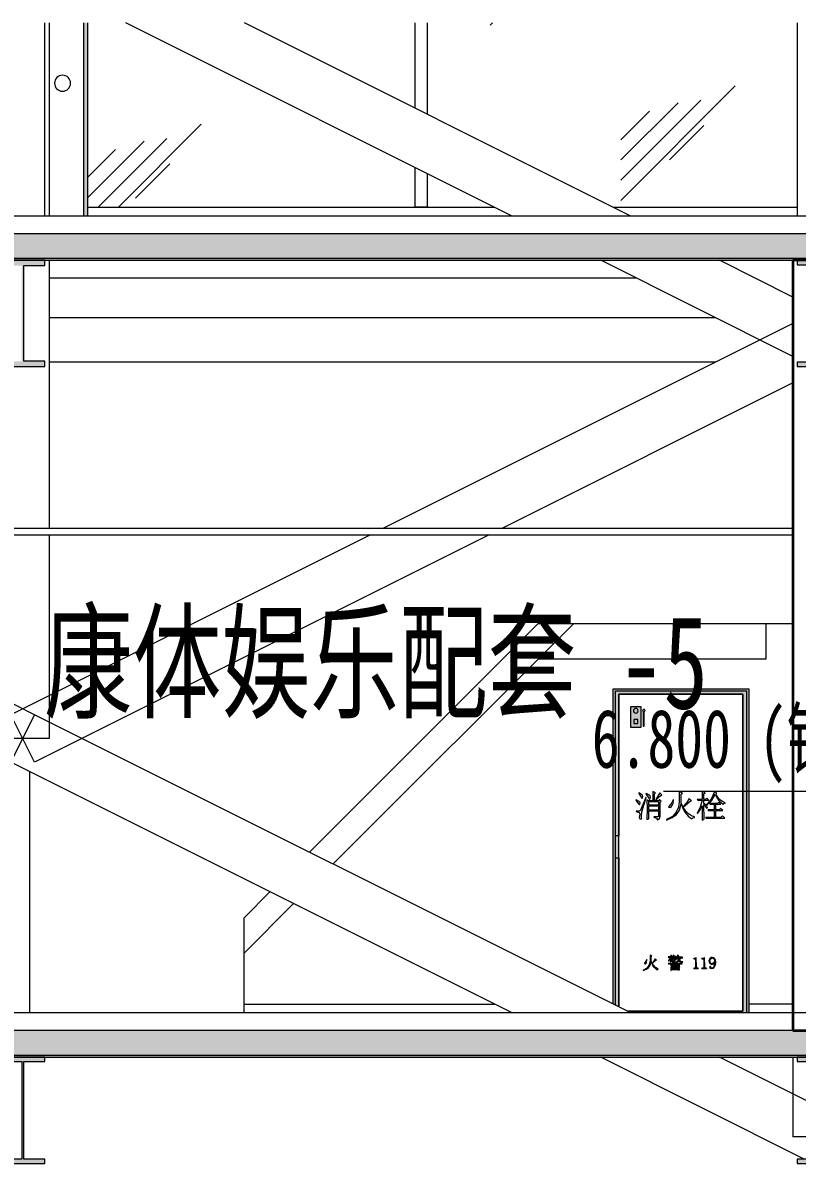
# Model space of a CAD drawing. Header units: millimetres. Extents: x 124696 to 347024, y 412631 to 564609.
# Drawn here: x 329050 to 333425, y 461515 to 467943 of the extents above; entities that cross this region are included whole.
import ezdxf

# ---------------------------------------------------------------- set-up
doc = ezdxf.new("R2010")
doc.units = ezdxf.units.MM
doc.header["$LTSCALE"] = 1500
doc.header["$MEASUREMENT"] = 0
doc.linetypes.add('二层平面图$0$标高-点线', pattern=[50, 0, -50])
doc.layers.add('0-建筑底图', color=7, linetype='Continuous')
for name, color, linetype, lineweight in [('二层平面图$0$0-2', 250, 'Continuous', 5), ('二层平面图$0$A-ANNO-IDEN-LEVL', 3, 'Continuous', 15), ('二层平面图$0$A-CLIN-1', 7, 'Continuous', 9), ('二层平面图$0$A-LINE', 7, 'Continuous', 9), ('二层平面图$0$A-WALL-4', 50, 'Continuous', 35), ('二层平面图$0$A-WALL-CURT-PANEL', 8, 'Continuous', 9), ('二层平面图$0$A-WALL-CURT-PANEL-5', 57, 'Continuous', 9), ('二层平面图$0$A-WALL-CURT-STILE-4', 57, 'Continuous', 9), ('二层平面图$0$ANNO-TEXT', 7, 'Continuous', 15), ('二层平面图$0$E-FIRE-EQPM', 3, 'Continuous', 9), ('二层平面图$0$FLOR-4', 91, 'Continuous', 20), ('二层平面图$0$FLOR-5', 7, 'Continuous', 9), ('二层平面图$0$FLOR-6', 130, 'Continuous', 20), ('二层平面图$0$FLOR-HATCH-1', 8, 'Continuous', 9), ('二层平面图$0$FLOR-HATCH-3', 55, 'Continuous', 5), ('二层平面图$0$S-BEAM', 4, 'Continuous', 9), ('二层平面图$0$S-BEAM-1', 7, 'Continuous', 9), ('二层平面图$0$S-BEAM-3', 8, 'Continuous', 9), ('二层平面图$0$S-BEAM-4', 170, 'Continuous', 18), ('二层平面图$0$S-COLU', 7, 'Continuous', 9), ('二层平面图$0$标高-1', 135, '二层平面图$0$标高-点线', 15)]:
    doc.layers.add(name, color=color, linetype=linetype, lineweight=lineweight)
doc.styles.add('二层平面图$0$黑体_4', font='simhei.ttf', dxfattribs={"width": 0.7, "height": 525})
doc.styles.add('二层平面图$0$黑体_5', font='simhei.ttf', dxfattribs={"width": 0.7, "height": 330})
pattern_1 = [(45, (47218, 5464.3), (-1399.84, 1399.84), [640.1, -1645.9]), (45, (47492.4, 5578.6), (-1399.84, 1399.84), [274.3, -2011.7]), (45, (47218, 5578.6), (-1399.84, 1399.84), [457.2, -1828.8]), (45, (47355.3, 5464.3), (1535.6, -1535.6), [571.5, -1714.5]), (45, (47218, 5350), (-1399.84, 1399.84), [914.4, -1371.6]), (45, (47218, 5692.9), (-1399.84, 1399.84), [228.6, -2057.4])]

# ---------------------------------------------------------------- blocks, each defined once
blk = doc.blocks.new('二层平面图$0$S-梁-钢-箱形1 - _-300x350x14x14-2248702-C')
at = {"layer": '二层平面图$0$S-BEAM-1'}
for p, q in [((44850, 9892.7), (42534.6, 8735)), ((45050, 9700), (45062.5, 9675)), ((44850, 9557.3), (43205.4, 8735)), ((42464.6, 8700), (40432.9, 7684.2)), ((43135.4, 8700), (40567.1, 7415.8)), ((40567.1, 7415.8), (40432.9, 7684.2))]:
    blk.add_line(p, q, dxfattribs=at)
blk = doc.blocks.new('二层平面图$0$S-梁-钢-箱形1 - _-300x350x14x14-V723-C')
at = {"layer": '二层平面图$0$S-BEAM-1'}
for p, q in [((43264.6, 10500), (41081.9, 11591.3)), ((43935.4, 10500), (41752.8, 11591.3)), ((44850, 9707.3), (43764.6, 10250)), ((44850, 10042.7), (44435.4, 10250)), ((45067.1, 9934.2), (45050, 9942.7)), ((45067.1, 9934.2), (45050, 9900))]:
    blk.add_line(p, q, dxfattribs=at)
blk = doc.blocks.new('二层平面图$0$S-梁-钢-箱形1 - _-300x350x14x14-V725-C')
at = {"layer": '二层平面图$0$S-BEAM-1'}
for p, q in [((40432.9, 7415.8), (40567.1, 7684.2)), ((43935, 6000.2), (40567.1, 7684.2)), ((43264.6, 6000), (40432.9, 7415.8)), ((44914.6, 5175), (43764.6, 5750)), ((44993.7, 5470.9), (44435.4, 5750)), ((45067.1, 5434.2), (45006, 5464.7)), ((45067.1, 5434.2), (45006, 5312)), ((44994, 5288), (44937.5, 5175))]:
    blk.add_line(p, q, dxfattribs=at)
blk = doc.blocks.new('二层平面图$0$S-梁-钢-箱形1 - _-300x350x14x14-V726-C')
at = {"layer": '二层平面图$0$S-BEAM-1'}
for p, q in [((40567.1, 7684.2), (39978.9, 7978.2)), ((40567.1, 7684.2), (40432.9, 7415.8)), ((40432.9, 7415.8), (39978.9, 7642.8))]:
    blk.add_line(p, q, dxfattribs=at)
blk = doc.blocks.new('二层平面图$0$S-梁-钢-箱形1 - _-300x350x14x14-2248699-C')
at = {"layer": '二层平面图$0$S-BEAM-1'}
for p, q in [((43612.1, 8200), (42253.2, 6841.1)), ((42029.6, 6617.5), (41750, 6337.9))]:
    blk.add_line(p, q, dxfattribs=at)
blk = doc.blocks.new('二层平面图$0$S-梁-钢-箱形1 - _-250x250x12x12-V728-C')
at = {"layer": '二层平面图$0$S-BEAM-1'}
for p, q in [((44414.6, 9925), (40650.7, 9925)), ((44414.6, 9675), (40650.7, 9675))]:
    blk.add_line(p, q, dxfattribs=at)
blk = doc.blocks.new('二层平面图$0$S-梁-钢-工字形 - H-600x250x12x25-2242992-C')
at = {"layer": '二层平面图$0$S-BEAM-3'}
blk.add_hatch(color=256, dxfattribs=at).paths.add_polyline_path([(44875, 5150), (45125, 5150), (45125, 5175), (45006, 5175), (45006, 5725), (45125, 5725), (45125, 5750), (44875, 5750), (44875, 5725), (44994, 5725), (44994, 5175), (44875, 5175), (44875, 5173.1)])
at = {"layer": '二层平面图$0$S-BEAM-4'}
for p, q in [((44875, 5750), (44875, 5725)), ((45125, 5750), (44875, 5750)), ((44875, 5725), (44994, 5725)), ((44994, 5725), (44994, 5175)), ((45006, 5175), (45006, 5725)), ((45006, 5725), (45125, 5725)), ((45125, 5725), (45125, 5750)), ((44994, 5175), (44875, 5175)), ((44875, 5175), (44875, 5150)), ((44875, 5150), (45125, 5150)), ((45125, 5175), (45006, 5175)), ((45125, 5150), (45125, 5175))]:
    blk.add_line(p, q, dxfattribs=at)
blk = doc.blocks.new('二层平面图$0$SHS-Structure-Center_rvt-2-C')
at = {"layer": '二层平面图$0$S-BEAM-3'}
blk.add_hatch(color=256, dxfattribs=at).paths.add_polyline_path([(40625, 9650), (40625, 9680), (40506, 9680), (40506, 10220), (40625, 10220), (40625, 10250), (40375, 10250), (40375, 10220), (40494, 10220), (40494, 9680), (40375, 9680), (40375, 9650), (40554.7, 9650)])
at = {"layer": '二层平面图$0$S-BEAM-4'}
for p, q in [((40625, 10250), (40375, 10250)), ((40625, 10220), (40625, 10250)), ((40506, 9680), (40506, 10220)), ((40506, 10220), (40625, 10220)), ((40375, 9650), (40625, 9650)), ((40625, 9680), (40506, 9680)), ((40625, 9650), (40625, 9680))]:
    blk.add_line(p, q, dxfattribs=at)
at = {"layer": '二层平面图$0$S-COLU'}
for p, q in [((40650, 11591.3), (40650, 10500)), ((44875, 11591.3), (44875, 10500)), ((40650, 10250), (40650, 8735)), ((40650, 8700), (40650, 7550)), ((40650, 7550), (40350, 7550)), ((40540, 6000), (40540, 7362.3)), ((44850, 5750), (44850, 5300)), ((44994, 5300), (44850, 5300))]:
    blk.add_line(p, q, dxfattribs=at)
at = {"layer": '二层平面图$0$S-BEAM'}
for name, p in [('二层平面图$0$S-梁-钢-箱形1 - _-300x350x14x14-V723-C', (0, 0)), ('二层平面图$0$S-梁-钢-工字形 - H-600x250x12x25-2242992-C', (0, 4500)), ('二层平面图$0$S-梁-钢-箱形1 - _-250x250x12x12-V728-C', (0, 0)), ('二层平面图$0$S-梁-钢-箱形1 - _-300x350x14x14-2248702-C', (0, 0)), ('二层平面图$0$S-梁-钢-箱形1 - _-300x350x14x14-2248699-C', (0, 0)), ('二层平面图$0$S-梁-钢-箱形1 - _-300x350x14x14-V726-C', (0, 0)), ('二层平面图$0$S-梁-钢-箱形1 - _-300x350x14x14-V725-C', (0, 0)), ('二层平面图$0$S-梁-钢-工字形 - H-600x250x12x25-2242992-C', (-4500, 0)), ('二层平面图$0$S-梁-钢-工字形 - H-600x250x12x25-2242992-C', (0, 0))]:
    blk.add_blockref(name, p, dxfattribs=at)
blk = doc.blocks.new('二层平面图$0$系统嵌板 - 00S-玻璃-V733-C')
at = {"layer": '二层平面图$0$A-WALL-CURT-PANEL'}
h = blk.add_hatch(dxfattribs=at)
h.set_pattern_fill('FP_140', color=256, style=0, pattern_type=2)
h.set_pattern_definition(pattern_1)
h.paths.add_polyline_path([(42785, 10550), (43164.6, 10550), (42785, 10739.8), (42785, 10665)])
h.paths.add_polyline_path([(43835.4, 10550), (44875, 10550), (44875, 11591.3), (42785, 11591.3), (42785, 11075.2), (43817.4, 10559)])
blk = doc.blocks.new('二层平面图$0$矩形竖梃 - 幕墙龙骨_50_225_隐框-11906416-C')
at = {"layer": '二层平面图$0$A-WALL-CURT-STILE-4'}
for p, q in [((42750, 10550), (43164.6, 10550)), ((43835.4, 10550), (44875, 10550))]:
    blk.add_line(p, q, dxfattribs=at)
blk = doc.blocks.new('二层平面图$0$系统嵌板 - 00S-玻璃-12648555-C')
at = {"layer": '二层平面图$0$A-WALL-CURT-PANEL'}
h = blk.add_hatch(dxfattribs=at)
h.set_pattern_fill('FP_140', color=256, style=0, pattern_type=2)
h.set_pattern_definition(pattern_1)
h.paths.add_polyline_path([(41514.3, 10550), (42715, 10550), (42713.9, 10775.4), (41081.9, 11591.3), (40865, 11591.3), (40865, 10550), (41322.4, 10550)])
h.paths.add_polyline_path([(42715, 11110.2), (42715, 11591.3), (41752.8, 11591.3), (42282, 11326.7)])
blk = doc.blocks.new('二层平面图$0$矩形竖梃 - 幕墙龙骨_70_250-V746-C')
at = {"layer": '二层平面图$0$A-WALL-CURT-STILE-4'}
for p, q in [((42715, 11591.3), (42715, 11110.2)), ((42785, 11591.3), (42785, 11075.2)), ((42715, 10774.8), (42715, 10550)), ((42785, 10739.8), (42785, 10550)), ((42785, 10550), (42715, 10550))]:
    blk.add_line(p, q, dxfattribs=at)
blk = doc.blocks.new('二层平面图$0$矩形竖梃 - 幕墙龙骨_50_225_隐框-11906417-C')
at = {"layer": '二层平面图$0$A-WALL-CURT-STILE-4'}
blk.add_line((40865, 10550), (42750, 10550), dxfattribs=at)
blk = doc.blocks.new('二层平面图$0$国标_带灭火器箱组合式消防柜-乙型-左 - 1800x700x180 2-4750706-C')
at = {"layer": '二层平面图$0$E-FIRE-EQPM'}
for points in [[(44588.7, 6000), (44603.7, 6000), (44603.7, 7828.4), (43833.7, 7828.4), (43834.1, 6050.7), (43848.7, 6043.4), (43848.7, 7818.4), (44588.7, 7818.4), (44588.7, 6033.3)], [(43848.7, 6874.9), (43867.7, 6874.9), (43867.7, 7000.1), (43848.7, 7000.1), (43848.7, 6959.6)]]:
    blk.add_hatch(color=256, dxfattribs=at).paths.add_polyline_path(points)
h = blk.add_hatch(color=256, dxfattribs=at)
h.paths.add_polyline_path([(43935.4, 6000), (44588.7, 6000), (44588.7, 7818.4), (43848.7, 7818.4), (43848.7, 7000.1), (43867.7, 7000.1), (43867.7, 7800), (44567.7, 7800), (44567.7, 6010), (43916.8, 6009.3), (43935, 6000.2)])
h.paths.add_polyline_path([(43867.7, 6033.9), (43867.7, 6874.9), (43848.7, 6874.9), (43849.1, 6043.1)])
h = blk.add_hatch(color=256, dxfattribs=at)
h.paths.add_polyline_path([(43992.7, 7613), (43992.7, 7729.4), (43932.7, 7729.4), (43932.7, 7613)])
h.paths.add_polyline_path([(43952.2, 7634.7), (43953.6, 7656.2), (43973.7, 7656.2), (43973.7, 7634.7)])
h.paths.add_polyline_path([(43966.4, 7693.9), (43959.5, 7693.9), (43952.2, 7699.8), (43949.7, 7706.7), (43953.6, 7716.1), (43959.5, 7719.5), (43969.6, 7718.2), (43976.2, 7706.7), (43972.3, 7697.4), (43969.6, 7695.8)])
h = blk.add_hatch(color=256, dxfattribs=at)
h.paths.add_polyline_path([(44010.4, 7619), (44012, 7701.3), (44014.9, 7705.4), (44014.8, 7708.9), (44005.1, 7713.1), (44001.7, 7709.4), (44001.9, 7704.3), (44005.4, 7700.7), (44005.4, 7619), (44009.4, 7619)])
h.paths.add_polyline_path([(43973.7, 7634.7), (43973.7, 7656.2), (43952.2, 7656.2), (43952.2, 7634.7)])
h.paths.add_polyline_path([(43959.5, 7693.9), (43966.4, 7693.9), (43972.3, 7697.4), (43975.7, 7710.2), (43969.6, 7718.2), (43959.5, 7719.5), (43953.6, 7716.1), (43950.1, 7703.3), (43953.6, 7697.4)])
for p, q in [((44217.7, 7828.4), (43833.7, 7828.4)), ((43833.7, 7828.4), (43833.7, 6050.9)), ((43848.7, 6043.4), (43848.7, 7818.4)), ((43848.7, 7818.4), (44588.7, 7818.4)), ((44567.7, 7800), (43867.7, 7800)), ((43867.7, 7800), (43867.7, 7000.1)), ((43867.7, 7000.1), (43867.7, 7800)), ((43867.7, 7800), (44567.7, 7800)), ((44603.7, 7828.4), (44217.7, 7828.4)), ((44567.7, 6010), (44567.7, 7800)), ((44567.7, 7800), (44567.7, 6010)), ((44588.7, 7818.4), (44588.7, 6000)), ((44603.7, 6000), (44603.7, 7828.4)), ((43992.7, 7729.4), (43932.7, 7729.4)), ((43932.7, 7729.4), (43932.7, 7613)), ((43992.7, 7613), (43992.7, 7729.4)), ((43973.7, 7656.2), (43952.2, 7656.2)), ((43952.2, 7656.2), (43952.2, 7634.7)), ((43973.7, 7634.7), (43973.7, 7656.2)), ((44005.4, 7700.7), (44005.4, 7619)), ((44010.4, 7619), (44010.4, 7700.5)), ((43932.7, 7613), (43992.7, 7613)), ((43952.2, 7634.7), (43973.7, 7634.7)), ((44005.4, 7619), (44010.4, 7619)), ((43964.6, 7203.9), (43963.2, 7201.9)), ((43963.2, 7201.9), (43978.2, 7180.7)), ((43982, 7194.8), (43964.6, 7203.9)), ((43980.9, 7242.1), (43979.6, 7240)), ((43979.6, 7240), (43993.2, 7217.7)), ((44001.7, 7228.8), (43980.9, 7242.1)), ((44019.1, 7216.9), (43989.8, 7145)), ((43993.2, 7217.7), (43997.3, 7211.5)), ((43996.6, 7136.5), (44021.8, 7216.2)), ((43997.3, 7211.5), (44000.7, 7215.3)), ((44000.7, 7215.3), (44003.4, 7222.6)), ((44003.4, 7222.6), (44001.7, 7228.8)), ((44021.8, 7216.2), (44019.1, 7216.9)), ((44021.8, 7239.3), (44020.5, 7237.9)), ((44020.5, 7237.9), (44036.1, 7212.2)), ((44043.3, 7225.1), (44021.8, 7239.3)), ((44036.1, 7197.8), (44025.9, 7204)), ((44025.9, 7204), (44026.6, 7151.8)), ((44036.1, 7212.2), (44040.2, 7206)), ((44040.2, 7206), (44044, 7210.2)), ((44046.3, 7217.8), (44043.3, 7225.1)), ((44044, 7210.2), (44046.3, 7217.8)), ((44074.3, 7242), (44058.6, 7249.6)), ((44058.6, 7249.6), (44059.3, 7197.8)), ((44068.8, 7237.8), (44074.3, 7242)), ((44068.8, 7197.8), (44068.8, 7237.8)), ((44098.1, 7242.1), (44075.6, 7204.7)), ((44075.6, 7204.7), (44077.7, 7203.3)), ((44077.7, 7203.3), (44097.4, 7222)), ((44096.1, 7204.6), (44090.6, 7197.8)), ((44107, 7195.8), (44096.1, 7204.6)), ((44097.4, 7222), (44110.4, 7231.7)), ((44110.4, 7231.7), (44098.1, 7242.1)), ((44173.8, 7203.9), (44166.1, 7185.8)), ((44173.6, 7183.4), (44176.5, 7203.9)), ((44176.5, 7203.9), (44173.8, 7203.9)), ((44226.2, 7241.4), (44207.8, 7249.6)), ((44207.8, 7249.6), (44208.5, 7192.8)), ((44219.4, 7186.3), (44220.1, 7224.4)), ((44220.1, 7236), (44226.2, 7241.4)), ((44220.1, 7224.4), (44220.1, 7236)), ((44263.7, 7210.8), (44250.7, 7188.5)), ((44277.3, 7197.9), (44263.7, 7210.8)), ((44338.6, 7204.8), (44310, 7204.8)), ((44310, 7204.8), (44315.5, 7199.4)), ((44315.5, 7199.4), (44321.6, 7200.7)), ((44321.6, 7200.7), (44338, 7200.7)), ((44338, 7200.7), (44326.7, 7161.2)), ((44354.3, 7242), (44338, 7249.6)), ((44338, 7249.6), (44338.6, 7204.8)), ((44348.2, 7237.2), (44354.3, 7242)), ((44348.2, 7204.8), (44348.2, 7237.2)), ((44357, 7204.8), (44348.2, 7204.8)), ((44348.2, 7181.7), (44348.2, 7200.7)), ((44348.2, 7200.7), (44376.1, 7200.7)), ((44364.5, 7212.3), (44357, 7204.8)), ((44389.1, 7207.9), (44363.2, 7175.2)), ((44376.1, 7200.7), (44364.5, 7212.3)), ((44406.8, 7248.9), (44389.1, 7207.9)), ((44391.1, 7198.2), (44412.2, 7233.2)), ((44420.4, 7240.7), (44406.8, 7248.9)), ((44412.2, 7233.2), (44430.6, 7200.8)), ((44414.3, 7235.9), (44420.4, 7240.7)), ((44425.5, 7217.7), (44414.3, 7235.9)), ((44438.3, 7203.5), (44425.5, 7217.7)), ((44430.6, 7200.8), (44455.8, 7177.2)), ((44452.5, 7193.2), (44438.3, 7203.5)), ((43983, 7138.9), (43965.3, 7139.9)), ((43965.3, 7139.9), (43965.3, 7137.2)), ((43965.3, 7137.2), (43981.6, 7131.7)), ((43978.2, 7180.7), (43983, 7174.8)), ((43988.1, 7187.4), (43982, 7194.8)), ((43983, 7174.8), (43986.4, 7177.8)), ((43989.8, 7145), (43983, 7138.9)), ((43986.4, 7177.8), (43988.1, 7187.4)), ((43994.6, 7115.4), (43996.6, 7136.5)), ((44026.6, 7151.8), (44025.9, 7091.5)), ((44059.3, 7197.8), (44036.1, 7197.8)), ((44036.1, 7193.7), (44092, 7193.7)), ((44036.1, 7173.4), (44036.1, 7193.7)), ((44092, 7173.4), (44036.1, 7173.4)), ((44036.1, 7169.3), (44092, 7169.3)), ((44036.1, 7145.5), (44036.1, 7169.3)), ((44092, 7145.5), (44036.1, 7145.5)), ((44036.1, 7096.3), (44036.1, 7141.4)), ((44036.1, 7141.4), (44092, 7141.4)), ((44090.6, 7197.8), (44068.8, 7197.8)), ((44092, 7193.7), (44092, 7173.4)), ((44092, 7169.3), (44092, 7145.5)), ((44092, 7141.4), (44092, 7114.1)), ((44101.5, 7191.1), (44107, 7195.8)), ((44101.5, 7110.5), (44101.5, 7191.1)), ((44156.7, 7174.9), (44148.5, 7164.7)), ((44148.5, 7164.7), (44149.9, 7161.7)), ((44149.9, 7161.7), (44157.4, 7160.3)), ((44166.1, 7185.8), (44156.7, 7174.9)), ((44157.4, 7160.3), (44163.4, 7163.3)), ((44163.4, 7163.3), (44169, 7170.4)), ((44169, 7170.4), (44173.6, 7183.4)), ((44204, 7161.5), (44191.8, 7133.6)), ((44193.2, 7120.7), (44209.3, 7145.8)), ((44208.5, 7192.8), (44204, 7161.5)), ((44209.3, 7145.8), (44218.7, 7180.9)), ((44218.7, 7180.9), (44228.7, 7154.4)), ((44229.6, 7163.9), (44219.4, 7186.3)), ((44228.7, 7154.4), (44242.2, 7131.2)), ((44250.7, 7188.5), (44229.6, 7163.9)), ((44231, 7161.2), (44269.8, 7195.8)), ((44245.7, 7140.2), (44231, 7161.2)), ((44261.3, 7124.1), (44245.7, 7140.2)), ((44269.8, 7195.8), (44277.3, 7197.9)), ((44326.7, 7161.2), (44309.3, 7127.2)), ((44310.7, 7125.9), (44326.2, 7146.4)), ((44326.2, 7146.4), (44338.6, 7170.1)), ((44338.6, 7170.1), (44338, 7089.1)), ((44364.2, 7172.1), (44348.2, 7181.7)), ((44348.2, 7177.6), (44359.1, 7161.2)), ((44348.9, 7094.5), (44348.2, 7177.6)), ((44359.1, 7161.2), (44363.8, 7154.4)), ((44363.2, 7175.2), (44364.5, 7173.8)), ((44363.8, 7154.4), (44366.2, 7157.8)), ((44367.9, 7164.6), (44364.2, 7172.1)), ((44364.5, 7173.8), (44391.1, 7198.2)), ((44366.2, 7157.8), (44367.9, 7164.6)), ((44405.4, 7147.2), (44369.3, 7147.2)), ((44369.3, 7147.2), (44374.7, 7141.8)), ((44374.7, 7141.8), (44380.9, 7143.2)), ((44378.8, 7182.1), (44384.3, 7176.7)), ((44425.2, 7182.1), (44378.8, 7182.1)), ((44380.9, 7143.2), (44405.4, 7143.2)), ((44384.3, 7176.7), (44390.4, 7178)), ((44390.4, 7178), (44405.4, 7178)), ((44405.4, 7178), (44405.4, 7147.2)), ((44405.4, 7143.2), (44405.4, 7103.6)), ((44414.9, 7147.2), (44414.9, 7178)), ((44414.9, 7178), (44444.2, 7178)), ((44434.7, 7147.2), (44414.9, 7147.2)), ((44414.9, 7103.6), (44414.9, 7143.2)), ((44414.9, 7143.2), (44453.8, 7143.2)), ((44432.7, 7189.6), (44425.2, 7182.1)), ((44444.2, 7178), (44432.7, 7189.6)), ((44442.2, 7154.7), (44434.7, 7147.2)), ((44453.8, 7143.2), (44442.2, 7154.7)), ((44468.1, 7186.8), (44452.5, 7193.2)), ((44455.8, 7177.2), (44460.6, 7182.5)), ((44460.6, 7182.5), (44468.1, 7184.7)), ((44468.1, 7184.7), (44468.1, 7186.8)), ((43981.6, 7131.7), (43985, 7123.5)), ((43983.7, 7113.3), (43982.3, 7103.8)), ((43982.3, 7103.8), (43986.7, 7095.9)), ((43985, 7123.5), (43983.7, 7113.3)), ((43986.7, 7095.9), (43992.5, 7093.6)), ((43992.5, 7093.6), (43995.2, 7097)), ((43995.2, 7097), (43994.6, 7115.4)), ((44025.9, 7091.5), (44036.1, 7096.3)), ((44085.9, 7106.6), (44064.7, 7107.9)), ((44064.7, 7107.9), (44064.7, 7105.2)), ((44064.7, 7105.2), (44080.4, 7099.9)), ((44080.4, 7099.9), (44086.5, 7090.8)), ((44090.5, 7108.4), (44085.9, 7106.6)), ((44086.5, 7090.8), (44097.8, 7098.5)), ((44092, 7114.1), (44090.5, 7108.4)), ((44097.8, 7098.5), (44101.5, 7110.5)), ((44169.8, 7110.1), (44135.6, 7091.8)), ((44135.6, 7091.8), (44136.3, 7089.1)), ((44136.3, 7089.1), (44169.2, 7102.8)), ((44169.2, 7102.8), (44193.2, 7120.7)), ((44191.8, 7133.6), (44169.8, 7110.1)), ((44242.2, 7131.2), (44259.3, 7111.5)), ((44259.3, 7111.5), (44280, 7095.2)), ((44277.7, 7113), (44261.3, 7124.1)), ((44295, 7106.8), (44277.7, 7113)), ((44280, 7095.2), (44285.5, 7101.5)), ((44285.5, 7101.5), (44295, 7104.1)), ((44295, 7104.1), (44295, 7106.8)), ((44309.3, 7127.2), (44310.7, 7125.9)), ((44338, 7089.1), (44348.9, 7094.5)), ((44405.4, 7103.6), (44356.3, 7103.6)), ((44356.3, 7103.6), (44362.5, 7097.5)), ((44362.5, 7097.5), (44378.8, 7099.6)), ((44378.8, 7099.6), (44466, 7099.6)), ((44442.9, 7103.6), (44414.9, 7103.6)), ((44452.4, 7113.2), (44442.9, 7103.6)), ((44466, 7099.6), (44452.4, 7113.2)), ((43867.7, 7000.1), (43848.7, 7000.1)), ((43867.7, 6874.9), (43867.7, 7000.1)), ((43848.7, 6874.9), (43867.7, 6874.9)), ((43867.7, 6874.9), (43867.7, 6033.9)), ((43867.7, 6033.9), (43867.7, 6874.9)), ((44025.2, 6301.4), (44016.1, 6285.9)), ((44022.7, 6283.5), (44025.2, 6301.4)), ((44053.2, 6321.4), (44043.4, 6325.7)), ((44043.4, 6325.7), (44043.7, 6295.5)), ((44049.5, 6292), (44049.9, 6312.3)), ((44049.9, 6318.5), (44053.2, 6321.4)), ((44049.9, 6312.3), (44049.9, 6318.5)), ((44073.2, 6305.1), (44055, 6280)), ((44080.4, 6298.2), (44073.2, 6305.1)), ((44161.1, 6316.8), (44145.1, 6316.8)), ((44145.1, 6316.8), (44148.4, 6313.5)), ((44152.7, 6304.4), (44146.2, 6294.1)), ((44146.2, 6294.1), (44156.4, 6302.7)), ((44148.4, 6313.5), (44154.6, 6314.6)), ((44154.6, 6314.6), (44151.3, 6314.6)), ((44151.3, 6314.6), (44161.1, 6314.6)), ((44156.4, 6312.9), (44152.7, 6304.4)), ((44162.6, 6309.3), (44156.4, 6312.9)), ((44156.4, 6302.7), (44156.7, 6295.5)), ((44156.7, 6303.5), (44158.6, 6305.3)), ((44158.6, 6305.3), (44156.7, 6303.5)), ((44161.1, 6300.9), (44156.7, 6303.5)), ((44156.7, 6303.5), (44161.1, 6300.9)), ((44158.6, 6305.3), (44182.2, 6305.3)), ((44159.6, 6307.5), (44162.6, 6309.3)), ((44181.8, 6307.5), (44159.6, 6307.5)), ((44167.6, 6322.7), (44160.7, 6325.7)), ((44160.7, 6325.7), (44161.1, 6316.8)), ((44161.1, 6314.6), (44161.1, 6310.6)), ((44161.1, 6310.6), (44165.5, 6311.7)), ((44169.8, 6300.9), (44161.1, 6300.9)), ((44165.5, 6320.5), (44167.6, 6322.7)), ((44165.5, 6316.8), (44165.5, 6320.5)), ((44174.9, 6316.8), (44165.5, 6316.8)), ((44165.5, 6311.7), (44165.5, 6314.6)), ((44165.5, 6314.6), (44174.9, 6314.6)), ((44172.7, 6303.9), (44169.8, 6300.9)), ((44176.7, 6299.9), (44172.7, 6303.9)), ((44181.1, 6322.7), (44174.5, 6325.7)), ((44174.5, 6325.7), (44174.9, 6316.8)), ((44174.9, 6314.6), (44174.9, 6310.2)), ((44174.9, 6310.2), (44179.6, 6311.7)), ((44179.3, 6320.9), (44181.1, 6322.7)), ((44179.3, 6316.8), (44179.3, 6320.9)), ((44184.4, 6316.8), (44179.3, 6316.8)), ((44179.3, 6316.8), (44184.4, 6316.8)), ((44179.3, 6314.6), (44192.7, 6314.6)), ((44179.6, 6311.7), (44179.3, 6314.6)), ((44182.2, 6305.3), (44180, 6290.7)), ((44184.7, 6310.4), (44181.8, 6307.5)), ((44184.2, 6289.1), (44186.5, 6303.8)), ((44187.6, 6320), (44184.4, 6316.8)), ((44189.1, 6306), (44184.7, 6310.4)), ((44186.5, 6303.8), (44189.1, 6306)), ((44192.7, 6314.6), (44187.6, 6320)), ((44195.6, 6314.1), (44189.4, 6299.1)), ((44189.4, 6299.1), (44198.2, 6310)), ((44199.3, 6325.7), (44195.6, 6314.1)), ((44198.2, 6310), (44204, 6295.8)), ((44206.2, 6322.2), (44199.3, 6325.7)), ((44199.6, 6311.8), (44212, 6311.8)), ((44206.2, 6298.7), (44199.6, 6311.8)), ((44200, 6314), (44203.3, 6320.4)), ((44218.9, 6314), (44200, 6314)), ((44203.3, 6320.4), (44206.2, 6322.2)), ((44212, 6311.8), (44206.2, 6298.7)), ((44209.1, 6295.8), (44217.1, 6311.8)), ((44217.1, 6311.8), (44228, 6311.8)), ((44222.5, 6317.6), (44218.9, 6314)), ((44228, 6311.8), (44222.5, 6317.6)), ((44293.1, 6308.1), (44289.9, 6308.1)), ((44289.9, 6308.1), (44289.9, 6306.2)), ((44289.9, 6306.2), (44289.9, 6308.1)), ((44289.9, 6308.1), (44293.1, 6308.1)), ((44289.9, 6306.2), (44296.4, 6306.2)), ((44296.4, 6306.2), (44289.9, 6306.2)), ((44300.1, 6309.5), (44293.1, 6308.1)), ((44296.4, 6306.2), (44299.1, 6305.3)), ((44299.1, 6305.3), (44300, 6302.9)), ((44300, 6302.9), (44299.1, 6305.3)), ((44300, 6302.9), (44300, 6258.2)), ((44304.9, 6313.6), (44300.1, 6309.5)), ((44305.6, 6258.1), (44304.9, 6313.6)), ((44339.6, 6308.1), (44336.4, 6308.1)), ((44336.4, 6308.1), (44336.4, 6306.2)), ((44336.4, 6306.2), (44336.4, 6308.1)), ((44336.4, 6308.1), (44339.6, 6308.1)), ((44336.4, 6306.2), (44342.9, 6306.2)), ((44342.9, 6306.2), (44336.4, 6306.2)), ((44346.7, 6309.5), (44339.6, 6308.1)), ((44342.9, 6306.2), (44345.6, 6305.3)), ((44345.6, 6305.3), (44346.5, 6302.9)), ((44346.5, 6302.9), (44345.6, 6305.3)), ((44346.5, 6302.9), (44346.5, 6258.2)), ((44351.4, 6313.6), (44346.7, 6309.5)), ((44352.1, 6258.1), (44351.4, 6313.6)), ((44381.1, 6307.8), (44376.3, 6293.1)), ((44386.9, 6312.2), (44381.1, 6307.8)), ((44381.9, 6293.6), (44385, 6306)), ((44385, 6306), (44394.7, 6310.9)), ((44394.8, 6313.6), (44386.9, 6312.2)), ((44394.7, 6310.9), (44400.7, 6309.6)), ((44403.1, 6311.8), (44394.8, 6313.6)), ((44400.7, 6309.6), (44404.8, 6305.6)), ((44409.3, 6306.4), (44403.1, 6311.8)), ((44404.8, 6305.6), (44407.9, 6291.8)), ((44413.1, 6297.6), (44409.3, 6306.4)), ((44023.1, 6251.4), (44005.2, 6240.2)), ((44005.2, 6240.2), (44022.8, 6247.5)), ((44016.1, 6285.9), (44011.8, 6280.5)), ((44011.8, 6280.5), (44012.5, 6278.9)), ((44012.5, 6278.9), (44016.5, 6278.1)), ((44016.5, 6278.1), (44012.5, 6278.9)), ((44016.5, 6278.1), (44022.7, 6283.5)), ((44022.8, 6247.5), (44035.6, 6257)), ((44034.8, 6263.9), (44023.1, 6251.4)), ((44041.3, 6278.8), (44034.8, 6263.9)), ((44035.6, 6257), (44044.1, 6270.4)), ((44043.7, 6295.5), (44041.3, 6278.8)), ((44044.1, 6270.4), (44049.2, 6289.1)), ((44049.2, 6289.1), (44061.7, 6262.6)), ((44055, 6280), (44049.5, 6292)), ((44055.7, 6278.6), (44076.4, 6297.1)), ((44071.9, 6258.8), (44055.7, 6278.6)), ((44061.7, 6262.6), (44081.9, 6243.4)), ((44089.9, 6249.6), (44071.9, 6258.8)), ((44076.4, 6297.1), (44080.4, 6298.2)), ((44081.9, 6243.4), (44089.9, 6249.6)), ((44185.8, 6278.6), (44146.2, 6278.6)), ((44146.2, 6278.6), (44149.5, 6275.3)), ((44149.5, 6275.3), (44156.4, 6276.4)), ((44156.7, 6295.5), (44156.4, 6288.3)), ((44156.4, 6288.3), (44160.7, 6289.7)), ((44160.7, 6289.7), (44156.4, 6288.3)), ((44156.4, 6276.4), (44225.1, 6276.4)), ((44158.9, 6271.2), (44162.2, 6267.9)), ((44203.3, 6271.2), (44158.9, 6271.2)), ((44165.5, 6256.3), (44160.4, 6258.8)), ((44160.4, 6258.8), (44160.7, 6249.3)), ((44160.4, 6258.8), (44165.5, 6256.3)), ((44160.7, 6249.3), (44160.4, 6240.2)), ((44160.4, 6240.2), (44165.5, 6241.8)), ((44160.7, 6298.8), (44170.5, 6298.8)), ((44160.7, 6294.4), (44160.7, 6298.8)), ((44170.5, 6294.4), (44160.7, 6294.4)), ((44160.7, 6289.7), (44160.7, 6292.3)), ((44160.7, 6292.3), (44170.5, 6292.3)), ((44160.7, 6292.3), (44160.7, 6289.7)), ((44160.7, 6264.7), (44164, 6261.4)), ((44204.3, 6264.7), (44160.7, 6264.7)), ((44162.2, 6267.9), (44169.1, 6269)), ((44164, 6261.4), (44170.9, 6262.5)), ((44203.3, 6256.3), (44165.5, 6256.3)), ((44165.5, 6254.1), (44204, 6254.1)), ((44165.5, 6247), (44165.5, 6254.1)), ((44204, 6247), (44165.5, 6247)), ((44165.5, 6241.8), (44165.5, 6244.8)), ((44165.5, 6244.8), (44204, 6244.8)), ((44177.5, 6287.5), (44169.1, 6287.1)), ((44169.1, 6287.1), (44175.6, 6280.9)), ((44169.1, 6269), (44210.9, 6269)), ((44170.5, 6298.8), (44170.5, 6294.4)), ((44170.5, 6292.3), (44170.5, 6289.7)), ((44170.5, 6289.7), (44170.5, 6292.3)), ((44170.5, 6289.7), (44174.9, 6291.2)), ((44174.9, 6291.2), (44170.5, 6289.7)), ((44170.9, 6262.5), (44212, 6262.5)), ((44174.5, 6298.4), (44176.7, 6299.9)), ((44174.9, 6291.2), (44174.5, 6298.4)), ((44175.6, 6280.9), (44184.2, 6289.1)), ((44180, 6290.7), (44177.5, 6287.5)), ((44189.6, 6283), (44183.3, 6285.9)), ((44183.3, 6285.9), (44185.8, 6278.6)), ((44189.1, 6278.6), (44190.5, 6281.2)), ((44190.5, 6281.2), (44189.1, 6278.6)), ((44215.2, 6278.6), (44189.1, 6278.6)), ((44204, 6295.8), (44189.3, 6284.4)), ((44189.3, 6284.4), (44206.5, 6292.9)), ((44190.5, 6281.2), (44189.6, 6283)), ((44189.6, 6283), (44190.5, 6281.2)), ((44206.2, 6274.1), (44203.3, 6271.2)), ((44206.5, 6259.6), (44203.3, 6256.3)), ((44203.3, 6256.3), (44206.5, 6259.6)), ((44204, 6254.1), (44204, 6247)), ((44204, 6244.8), (44204, 6241.3)), ((44204, 6241.3), (44209.1, 6242.7)), ((44207.2, 6267.6), (44204.3, 6264.7)), ((44210.9, 6269), (44206.2, 6274.1)), ((44206.5, 6292.9), (44223.2, 6283.4)), ((44211.2, 6254.9), (44206.5, 6259.6)), ((44212, 6262.5), (44207.2, 6267.6)), ((44208.7, 6253.1), (44211.2, 6254.9)), ((44209.1, 6242.7), (44208.7, 6253.1)), ((44217.3, 6291.2), (44209.1, 6295.8)), ((44219.2, 6282.6), (44215.2, 6278.6)), ((44229.1, 6288.9), (44217.3, 6291.2)), ((44225.1, 6276.4), (44219.2, 6282.6)), ((44223.2, 6283.4), (44229.1, 6288.9)), ((44293.1, 6252.3), (44289.9, 6252.3)), ((44289.9, 6252.3), (44289.9, 6250.4)), ((44289.9, 6250.4), (44289.9, 6252.3)), ((44289.9, 6252.3), (44293.1, 6252.3)), ((44289.9, 6250.4), (44316.1, 6250.4)), ((44298.4, 6253.7), (44293.1, 6252.3)), ((44293.1, 6252.3), (44297.3, 6253.4)), ((44300, 6258.2), (44298.4, 6253.7)), ((44307.4, 6253.7), (44305.6, 6258.1)), ((44312.5, 6252.3), (44307.4, 6253.7)), ((44307.4, 6253.7), (44312.5, 6252.3)), ((44316.1, 6252.3), (44312.5, 6252.3)), ((44312.5, 6252.3), (44316.1, 6252.3)), ((44316.1, 6250.4), (44316.1, 6252.3)), ((44316.1, 6252.3), (44316.1, 6250.4)), ((44339.6, 6252.3), (44336.4, 6252.3)), ((44336.4, 6252.3), (44336.4, 6250.4)), ((44336.4, 6250.4), (44336.4, 6252.3)), ((44336.4, 6252.3), (44339.6, 6252.3)), ((44336.4, 6250.4), (44362.7, 6250.4)), ((44344.9, 6253.7), (44339.6, 6252.3)), ((44339.6, 6252.3), (44344.9, 6253.7)), ((44346.5, 6258.2), (44344.9, 6253.7)), ((44353.9, 6253.7), (44352.1, 6258.1)), ((44359, 6252.3), (44353.9, 6253.7)), ((44353.9, 6253.7), (44359, 6252.3)), ((44362.7, 6252.3), (44359, 6252.3)), ((44359, 6252.3), (44362.7, 6252.3)), ((44362.7, 6250.4), (44362.7, 6252.3)), ((44362.7, 6252.3), (44362.7, 6250.4)), ((44376.3, 6293.1), (44380.8, 6278.2)), ((44380.9, 6261.1), (44380, 6258.2)), ((44380, 6258.2), (44383.5, 6252.5)), ((44380.8, 6278.2), (44392.9, 6273.6)), ((44383.9, 6262.5), (44380.9, 6261.1)), ((44380.9, 6261.1), (44383.9, 6262.5)), ((44385.2, 6281.5), (44381.9, 6293.6)), ((44383.5, 6252.5), (44391.7, 6250.4)), ((44386.8, 6260.9), (44383.9, 6262.5)), ((44383.9, 6262.5), (44386.8, 6260.9)), ((44393.5, 6277.4), (44385.2, 6281.5)), ((44387.5, 6257.3), (44386.8, 6260.9)), ((44387.8, 6255.1), (44387.5, 6257.3)), ((44387.5, 6257.3), (44387.8, 6255.1)), ((44392, 6253.2), (44387.8, 6255.1)), ((44387.8, 6255.1), (44392, 6253.2)), ((44391.7, 6250.4), (44401.2, 6252.9)), ((44398.2, 6255), (44392, 6253.2)), ((44392.9, 6273.6), (44402.3, 6276.7)), ((44403.7, 6282.4), (44393.5, 6277.4)), ((44403, 6260.3), (44398.2, 6255)), ((44401.2, 6252.9), (44408.4, 6260.3)), ((44402.3, 6276.7), (44407.9, 6284.2)), ((44407.9, 6284.2), (44403, 6260.3)), ((44407.9, 6291.8), (44403.7, 6282.4)), ((44408.4, 6260.3), (44412.9, 6271.6)), ((44412.9, 6271.6), (44414.4, 6285.5)), ((44414.4, 6285.5), (44413.1, 6297.6)), ((43915.4, 6010), (44567.7, 6010)), ((44567.7, 6010), (43915.4, 6010))]:
    blk.add_line(p, q, dxfattribs=at)
for centre, radius, start, end in [((43962.9, 7706.7), 13.3, 0, 180), ((43962.9, 7706.7), 13.2, 180, 0), ((44008.2, 7707), 6.87, 289.10332, 246.42182), ((44008.2, 7707), 6.87, 15.64473, 102.18614)]:
    blk.add_arc(centre, radius, start, end, dxfattribs=at)
blk = doc.blocks.new('二层平面图$0$国标_带灭火器箱组合式消防柜-乙型-左 - 1800x700x180 2-V753-C')
at = {"layer": '二层平面图$0$E-FIRE-EQPM'}
blk.add_hatch(color=256, dxfattribs=at).paths.add_polyline_path([(40865, 10500), (40865, 11591.3), (40844.8, 11591.3), (40844.8, 10500)])
for p, q in [((40844.8, 10500), (40844.8, 11591.3)), ((40865, 11591.3), (40865, 10500))]:
    blk.add_line(p, q, dxfattribs=at)
for start, end in [(0, 180), (180, 0)]:
    blk.add_arc((40724.8, 11250), 45, start, end, dxfattribs=at)
blk = doc.blocks.new('二层平面图$0$标高 - 上标头_建筑_层标-311903-C')
at = {"layer": '二层平面图$0$A-ANNO-IDEN-LEVL'}
for p, q in [((39768.8, 10950), (37368.8, 10950)), ((39318.8, 10500), (38868.8, 10950)), ((39318.8, 10500), (39768.8, 10950)), ((41568.8, 10500), (38868.8, 10500))]:
    blk.add_line(p, q, dxfattribs=at)
blk = doc.blocks.new('二层平面图$0$高程点 - 高程点符号-322107-C')
at = {"layer": '二层平面图$0$A-ANNO-IDEN-LEVL'}
for p, q in [((46246.2, 10950), (45346.2, 10950)), ((45796.2, 10500), (45346.2, 10950)), ((45796.2, 10500), (46246.2, 10950)), ((46246.2, 10950), (47746.2, 10950)), ((46246.1, 10500), (45347.5, 10500))]:
    blk.add_line(p, q, dxfattribs=at)
blk = doc.blocks.new('二层平面图')
at = {"layer": '二层平面图$0$FLOR-HATCH-1'}
for points in [[(193003.6, 10250), (193003.6, 10260), (183357.5, 10260), (183357.5, 10250), (192953.8, 10250)], [(187196, 5750), (188978.6, 5750), (188978.6, 5760), (183357.5, 5760), (183357.5, 5750), (186812.2, 5750)]]:
    blk.add_hatch(color=256, dxfattribs=at).paths.add_polyline_path(points)
at = {"layer": '二层平面图$0$FLOR-HATCH-3'}
for points in [[(183357.5, 10260), (193003.6, 10260), (193003.6, 10400), (183357.5, 10400), (183357.5, 10268)], [(183357.5, 5760), (188978.6, 5760), (188978.6, 5900), (183357.5, 5900), (183357.5, 5768.6)]]:
    blk.add_hatch(color=256, dxfattribs=at).paths.add_polyline_path(points)
at = {"layer": '二层平面图$0$A-CLIN-1'}
for p, q in [((188228.6, 8735), (183357.5, 8735)), ((183357.5, 8700), (188228.6, 8700))]:
    blk.add_line(p, q, dxfattribs=at)
at = {"layer": '二层平面图$0$A-LINE', "color": 8}
for p, q in [((184003.6, 10500), (184003.6, 11591.3)), ((185498.5, 6907.8), (186790.7, 8200)), ((185128.6, 6537.9), (185274.9, 6684.2)), ((185128.6, 6000), (185128.6, 6537.9)), ((185128.6, 6050), (186543.2, 6050))]:
    blk.add_line(p, q, dxfattribs=at)
at = {"layer": '二层平面图$0$A-LINE'}
for p, q in [((187343.2, 10150), (184028.6, 10150)), ((186790.7, 8200), (188228.6, 8200)), ((188078.6, 8000), (188078.6, 8200)), ((186790.7, 8000), (188078.6, 8000)), ((188228.6, 6050), (187982.3, 6050))]:
    blk.add_line(p, q, dxfattribs=at)
at = {"layer": '二层平面图$0$A-WALL-4'}
for p, q in [((188228.6, 10250), (188228.6, 5900)), ((188428.6, 10250), (188228.6, 10250)), ((188228.6, 5900), (188428.6, 5900))]:
    blk.add_line(p, q, dxfattribs=at)
at = {"layer": '二层平面图$0$FLOR-4'}
for p, q in [((193303.6, 10400), (183357.5, 10400)), ((183357.5, 10250), (188228.6, 10250)), ((188228.6, 5900), (183357.5, 5900)), ((183357.5, 5750), (188978.6, 5750))]:
    blk.add_line(p, q, dxfattribs=at)
at = {"layer": '二层平面图$0$FLOR-5'}
for p, q in [((193003.6, 10260), (183357.5, 10260)), ((188978.6, 5760), (183357.5, 5760))]:
    blk.add_line(p, q, dxfattribs=at)
at = {"layer": '二层平面图$0$FLOR-6'}
for p, q in [((195640.8, 10500), (183357.5, 10500)), ((188978.6, 6000), (183357.5, 6000))]:
    blk.add_line(p, q, dxfattribs=at)
at = {"layer": '二层平面图$0$标高-1'}
for p, q in [((184947.4, 10500), (195942.8, 10500)), ((184947.4, 6000), (195942.8, 6000))]:
    blk.add_line(p, q, dxfattribs=at)
at = {"layer": '二层平面图$0$0-2'}
blk.add_blockref('二层平面图$0$SHS-Structure-Center_rvt-2-C', (143378.6, 0), dxfattribs=at)
at = {"layer": '二层平面图$0$A-ANNO-IDEN-LEVL', "color": 8}
for p in [(143378.6, 0), (143378.6, -4500)]:
    blk.add_blockref('二层平面图$0$标高 - 上标头_建筑_层标-311903-C', p, dxfattribs=at)
at = {"layer": '二层平面图$0$A-ANNO-IDEN-LEVL', "extrusion": (0, 0, -1)}
blk.add_blockref('二层平面图$0$高程点 - 高程点符号-322107-C', (-235245.2, -3700), dxfattribs=at)
at = {"layer": '二层平面图$0$A-WALL-CURT-PANEL-5', "color": 8}
blk.add_blockref('二层平面图$0$系统嵌板 - 00S-玻璃-12648555-C', (143378.6, 0), dxfattribs=at)
at = {"layer": '二层平面图$0$A-WALL-CURT-PANEL-5'}
blk.add_blockref('二层平面图$0$系统嵌板 - 00S-玻璃-V733-C', (143378.6, 0), dxfattribs=at)
at = {"layer": '二层平面图$0$A-WALL-CURT-STILE-4', "color": 8}
for name in ['二层平面图$0$矩形竖梃 - 幕墙龙骨_70_250-V746-C', '二层平面图$0$矩形竖梃 - 幕墙龙骨_50_225_隐框-11906417-C']:
    blk.add_blockref(name, (143378.6, 0), dxfattribs=at)
at = {"layer": '二层平面图$0$A-WALL-CURT-STILE-4'}
blk.add_blockref('二层平面图$0$矩形竖梃 - 幕墙龙骨_50_225_隐框-11906416-C', (143378.6, 0), dxfattribs=at)
at = {"layer": '二层平面图$0$E-FIRE-EQPM', "color": 8}
blk.add_blockref('二层平面图$0$国标_带灭火器箱组合式消防柜-乙型-左 - 1800x700x180 2-V753-C', (143378.6, 0), dxfattribs=at)
at = {"layer": '二层平面图$0$E-FIRE-EQPM'}
blk.add_blockref('二层平面图$0$国标_带灭火器箱组合式消防柜-乙型-左 - 1800x700x180 2-4750706-C', (143378.6, 0), dxfattribs=at)
at = {"layer": '二层平面图$0$A-ANNO-IDEN-LEVL', "insert": (187093.2, 7714.4), "char_height": 330, "width": 2773.911, "attachment_point": 1, "line_spacing_factor": 0.872751, "style": '二层平面图$0$黑体_5'}
blk.add_mtext('6.800 (钢格栅)', dxfattribs=at)
at = {"layer": '二层平面图$0$ANNO-TEXT', "char_height": 525, "attachment_point": 1, "style": '二层平面图$0$黑体_4'}
for s, insert, width in [('康体娱乐配套', (183998.3, 8243.5), 3939.492), ('-5', (187248.7, 8243.5), 656.582)]:
    blk.add_mtext(s, dxfattribs=dict(at, insert=insert, width=width))

msp = doc.modelspace()

# ---------------------------------------------------------------- block references
at = {"layer": '0-建筑底图'}
msp.add_blockref('二层平面图', (145171.7, 456352), dxfattribs=at)

doc.saveas('drawing.dxf')
